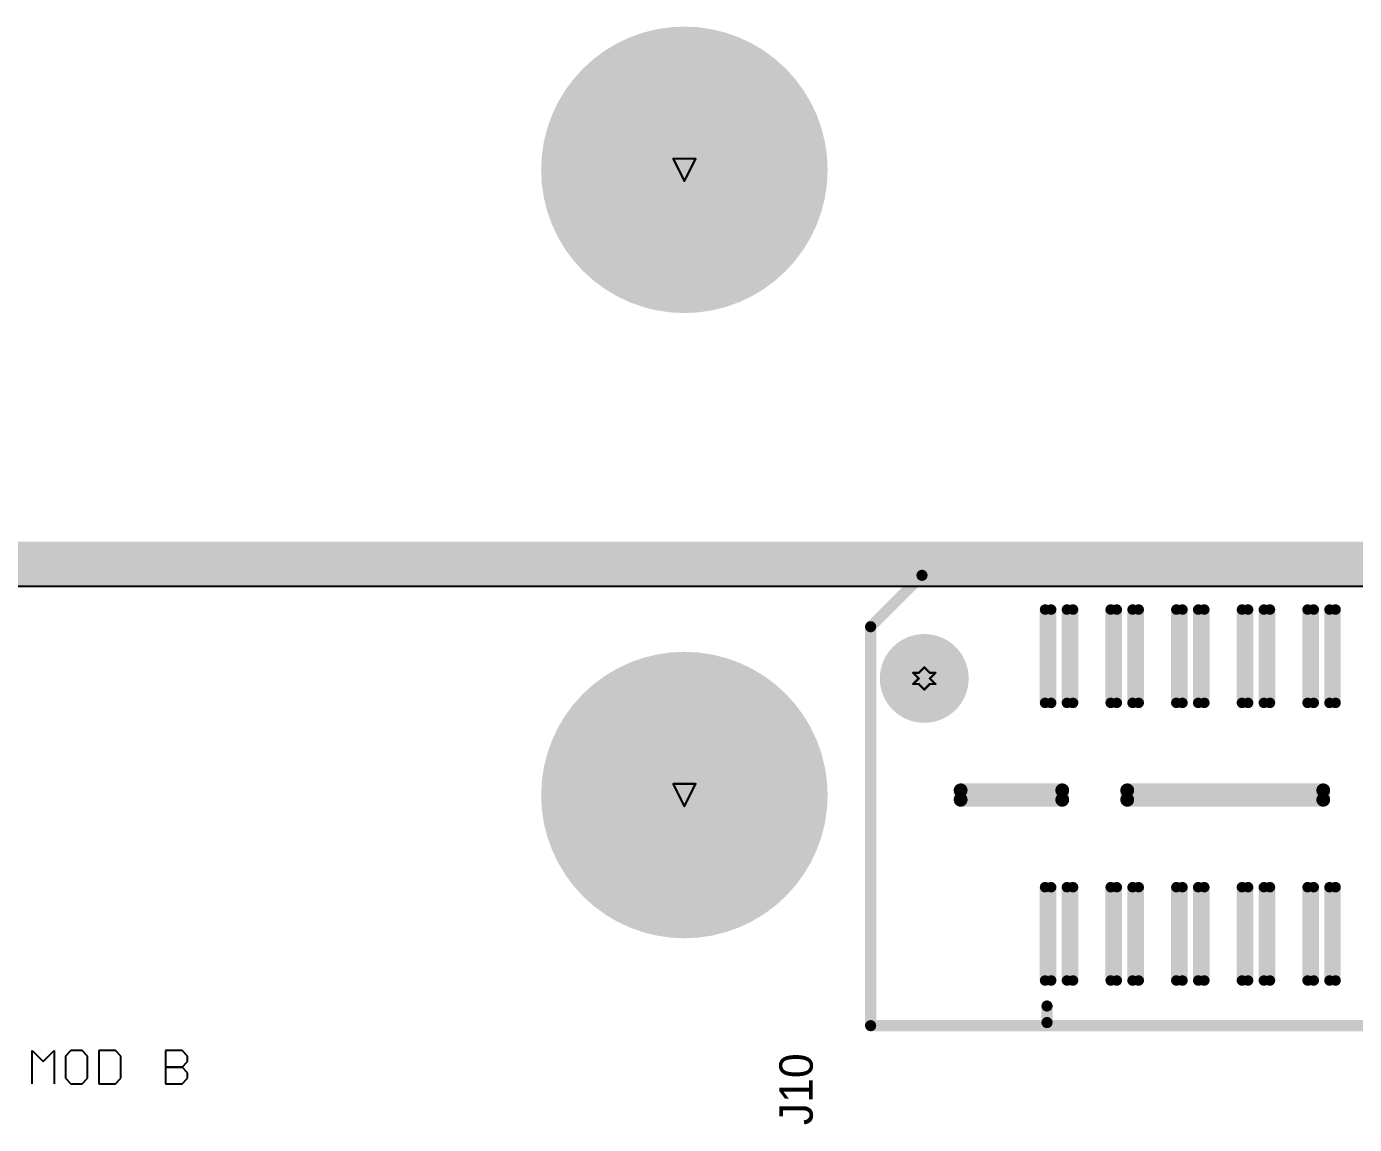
# Model space of a CAD drawing. Header units: millimetres. Extents: x 38 to 445, y 25 to 285.
# Drawn here: x 223.52 to 253.89, y 193.38 to 218.49 of the extents above; entities that cross this region are included whole.
import ezdxf

# ---------------------------------------------------------------- set-up
doc = ezdxf.new("R2010")
doc.units = ezdxf.units.MM
for name, color, linetype in [('BottomLayer', 5, 'Continuous'), ('BottomSolder', 6, 'Continuous'), ('DrillDrawing', 1, 'Continuous'), ('InternalPlane1', 76, 'Continuous'), ('InternalPlane2', 16, 'Continuous'), ('Mechanical2', 216, 'Continuous'), ('Mechanical8', 56, 'Continuous'), ('MultiLayer', 9, 'Continuous'), ('PadHoleLayer', 156, 'Continuous'), ('TopLayer', 1, 'Continuous'), ('TopOverlay', 2, 'Continuous'), ('TopPaste', 8, 'Continuous'), ('TopSolder', 216, 'Continuous')]:
    doc.layers.add(name, color=color, linetype=linetype)

# ---------------------------------------------------------------- blocks, each defined once
blk = doc.blocks.new('ASP_122953_01_ND_1')
at = {"layer": 'BottomLayer', "const_width": 3.175}
for points in [[(-37.148, 14.3, 1), (-33.972, 14.3, 1)], [(-37.148, 0, 1), (-33.972, 0, 1)]]:
    blk.add_lwpolyline(points, format="xyb", close=True, dxfattribs=at)
at = {"layer": 'BottomSolder', "const_width": 3.277}
for points in [[(-37.198, 14.3, 1), (-33.922, 14.3, 1)], [(-37.198, 0, 1), (-33.922, 0, 1)]]:
    blk.add_lwpolyline(points, format="xyb", close=True, dxfattribs=at)
at = {"layer": 'InternalPlane1'}
for points, const_width in [([(-36.608, 14.3, 1), (-34.512, 14.3, 1)], 2.095), ([(-30.582, 2.667, 1), (-29.566, 2.667, 1)], 1.016), ([(-36.608, 0, 1), (-34.512, 0, 1)], 2.095)]:
    blk.add_lwpolyline(points, format="xyb", close=True, dxfattribs=dict(at, const_width=const_width))
at = {"layer": 'InternalPlane2'}
for points, const_width in [([(-36.608, 14.3, 1), (-34.512, 14.3, 1)], 2.095), ([(-30.582, 2.667, 1), (-29.566, 2.667, 1)], 1.016), ([(-36.608, 0, 1), (-34.512, 0, 1)], 2.095)]:
    blk.add_lwpolyline(points, format="xyb", close=True, dxfattribs=dict(at, const_width=const_width))
at = {"layer": 'MultiLayer', "const_width": 3.175}
for points in [[(-37.148, 14.3, 1), (-33.972, 14.3, 1)], [(-37.148, 0, 1), (-33.972, 0, 1)]]:
    blk.add_lwpolyline(points, format="xyb", close=True, dxfattribs=at)
at = {"layer": 'PadHoleLayer'}
for points, const_width in [([(-36.354, 14.3, 1), (-34.766, 14.3, 1)], 1.587), ([(-30.328, 2.667, 1), (-29.82, 2.667, 1)], 0.508), ([(-36.354, 0, 1), (-34.766, 0, 1)], 1.587)]:
    blk.add_lwpolyline(points, format="xyb", close=True, dxfattribs=dict(at, const_width=const_width))
at = {"layer": 'TopLayer'}
for points, const_width in [([(-37.148, 14.3, 1), (-33.972, 14.3, 1)], 3.175), ([(-27.346, 4.242, 1), (-27.276, 4.242, 1)], 0.0698), ([(-27.207, 4.242, 1), (-27.137, 4.242, 1)], 0.0698), ([(-26.846, 4.242, 1), (-26.776, 4.242, 1)], 0.0698), ([(-26.706, 4.242, 1), (-26.636, 4.242, 1)], 0.0698), ([(-25.845, 4.242, 1), (-25.775, 4.242, 1)], 0.0698), ([(-25.705, 4.242, 1), (-25.636, 4.242, 1)], 0.0698), ([(-25.345, 4.242, 1), (-25.275, 4.242, 1)], 0.0698), ([(-25.205, 4.242, 1), (-25.135, 4.242, 1)], 0.0698), ([(-24.344, 4.242, 1), (-24.274, 4.242, 1)], 0.0698), ([(-24.204, 4.242, 1), (-24.134, 4.242, 1)], 0.0698), ([(-23.844, 4.242, 1), (-23.774, 4.242, 1)], 0.0698), ([(-23.704, 4.242, 1), (-23.634, 4.242, 1)], 0.0698), ([(-22.843, 4.242, 1), (-22.773, 4.242, 1)], 0.0698), ([(-22.703, 4.242, 1), (-22.633, 4.242, 1)], 0.0698), ([(-22.342, 4.242, 1), (-22.273, 4.242, 1)], 0.0698), ([(-22.203, 4.242, 1), (-22.133, 4.242, 1)], 0.0698), ([(-21.342, 4.242, 1), (-21.272, 4.242, 1)], 0.0698), ([(-21.202, 4.242, 1), (-21.132, 4.242, 1)], 0.0698), ([(-20.841, 4.242, 1), (-20.771, 4.242, 1)], 0.0698), ([(-20.702, 4.242, 1), (-20.632, 4.242, 1)], 0.0698), ([(-37.148, 0, 1), (-33.972, 0, 1)], 3.175), ([(-27.346, 2.108, 1), (-27.276, 2.108, 1)], 0.0698), ([(-27.207, 2.108, 1), (-27.137, 2.108, 1)], 0.0698), ([(-26.846, 2.108, 1), (-26.776, 2.108, 1)], 0.0698), ([(-26.706, 2.108, 1), (-26.636, 2.108, 1)], 0.0698), ([(-25.845, 2.108, 1), (-25.775, 2.108, 1)], 0.0698), ([(-25.705, 2.108, 1), (-25.636, 2.108, 1)], 0.0698), ([(-25.345, 2.108, 1), (-25.275, 2.108, 1)], 0.0698), ([(-25.205, 2.108, 1), (-25.135, 2.108, 1)], 0.0698), ([(-24.344, 2.108, 1), (-24.274, 2.108, 1)], 0.0698), ([(-24.204, 2.108, 1), (-24.134, 2.108, 1)], 0.0698), ([(-23.844, 2.108, 1), (-23.774, 2.108, 1)], 0.0698), ([(-23.704, 2.108, 1), (-23.634, 2.108, 1)], 0.0698), ([(-22.843, 2.108, 1), (-22.773, 2.108, 1)], 0.0698), ([(-22.703, 2.108, 1), (-22.633, 2.108, 1)], 0.0698), ([(-22.342, 2.108, 1), (-22.273, 2.108, 1)], 0.0698), ([(-22.203, 2.108, 1), (-22.133, 2.108, 1)], 0.0698), ([(-21.342, 2.108, 1), (-21.272, 2.108, 1)], 0.0698), ([(-21.202, 2.108, 1), (-21.132, 2.108, 1)], 0.0698), ([(-20.841, 2.108, 1), (-20.771, 2.108, 1)], 0.0698), ([(-20.702, 2.108, 1), (-20.632, 2.108, 1)], 0.0698), ([(-29.296, 0.108, 1), (-29.188, 0.108, 1)], 0.108), ([(-29.296, -0.108, 1), (-29.188, -0.108, 1)], 0.108), ([(-26.972, 0.108, 1), (-26.864, 0.108, 1)], 0.108), ([(-25.486, 0.108, 1), (-25.378, 0.108, 1)], 0.108), ([(-21.003, 0.108, 1), (-20.895, 0.108, 1)], 0.108), ([(-26.972, -0.108, 1), (-26.864, -0.108, 1)], 0.108), ([(-25.486, -0.108, 1), (-25.378, -0.108, 1)], 0.108), ([(-21.003, -0.108, 1), (-20.895, -0.108, 1)], 0.108), ([(-27.346, -2.108, 1), (-27.276, -2.108, 1)], 0.0698), ([(-27.207, -2.108, 1), (-27.137, -2.108, 1)], 0.0698), ([(-26.846, -2.108, 1), (-26.776, -2.108, 1)], 0.0698), ([(-26.706, -2.108, 1), (-26.636, -2.108, 1)], 0.0698), ([(-25.845, -2.108, 1), (-25.775, -2.108, 1)], 0.0698), ([(-25.705, -2.108, 1), (-25.636, -2.108, 1)], 0.0698), ([(-25.345, -2.108, 1), (-25.275, -2.108, 1)], 0.0698), ([(-25.205, -2.108, 1), (-25.135, -2.108, 1)], 0.0698), ([(-24.344, -2.108, 1), (-24.274, -2.108, 1)], 0.0698), ([(-24.204, -2.108, 1), (-24.134, -2.108, 1)], 0.0698), ([(-23.844, -2.108, 1), (-23.774, -2.108, 1)], 0.0698), ([(-23.704, -2.108, 1), (-23.634, -2.108, 1)], 0.0698), ([(-22.843, -2.108, 1), (-22.773, -2.108, 1)], 0.0698), ([(-22.703, -2.108, 1), (-22.633, -2.108, 1)], 0.0698), ([(-22.342, -2.108, 1), (-22.273, -2.108, 1)], 0.0698), ([(-22.203, -2.108, 1), (-22.133, -2.108, 1)], 0.0698), ([(-21.342, -2.108, 1), (-21.272, -2.108, 1)], 0.0698), ([(-21.202, -2.108, 1), (-21.132, -2.108, 1)], 0.0698), ([(-20.841, -2.108, 1), (-20.771, -2.108, 1)], 0.0698), ([(-20.702, -2.108, 1), (-20.632, -2.108, 1)], 0.0698), ([(-27.346, -4.242, 1), (-27.276, -4.242, 1)], 0.0698), ([(-27.207, -4.242, 1), (-27.137, -4.242, 1)], 0.0698), ([(-26.846, -4.242, 1), (-26.776, -4.242, 1)], 0.0698), ([(-26.706, -4.242, 1), (-26.636, -4.242, 1)], 0.0698), ([(-25.845, -4.242, 1), (-25.775, -4.242, 1)], 0.0698), ([(-25.705, -4.242, 1), (-25.636, -4.242, 1)], 0.0698), ([(-25.345, -4.242, 1), (-25.275, -4.242, 1)], 0.0698), ([(-25.205, -4.242, 1), (-25.135, -4.242, 1)], 0.0698), ([(-24.344, -4.242, 1), (-24.274, -4.242, 1)], 0.0698), ([(-24.204, -4.242, 1), (-24.134, -4.242, 1)], 0.0698), ([(-23.844, -4.242, 1), (-23.774, -4.242, 1)], 0.0698), ([(-23.704, -4.242, 1), (-23.634, -4.242, 1)], 0.0698), ([(-22.843, -4.242, 1), (-22.773, -4.242, 1)], 0.0698), ([(-22.703, -4.242, 1), (-22.633, -4.242, 1)], 0.0698), ([(-22.342, -4.242, 1), (-22.273, -4.242, 1)], 0.0698), ([(-22.203, -4.242, 1), (-22.133, -4.242, 1)], 0.0698), ([(-21.342, -4.242, 1), (-21.272, -4.242, 1)], 0.0698), ([(-21.202, -4.242, 1), (-21.132, -4.242, 1)], 0.0698), ([(-20.841, -4.242, 1), (-20.771, -4.242, 1)], 0.0698), ([(-20.702, -4.242, 1), (-20.632, -4.242, 1)], 0.0698)]:
    blk.add_lwpolyline(points, format="xyb", close=True, dxfattribs=dict(at, const_width=const_width))
for points in [[(-27.311, 2.038), (-27.172, 2.038), (-27.311, 4.312), (-27.172, 4.312)], [(-26.811, 2.038), (-26.671, 2.038), (-26.811, 4.312), (-26.671, 4.312)], [(-25.81, 2.038), (-25.671, 2.038), (-25.81, 4.312), (-25.671, 4.312)], [(-25.31, 2.038), (-25.17, 2.038), (-25.31, 4.312), (-25.17, 4.312)], [(-24.309, 2.038), (-24.169, 2.038), (-24.309, 4.312), (-24.169, 4.312)], [(-23.809, 2.038), (-23.669, 2.038), (-23.809, 4.312), (-23.669, 4.312)], [(-22.808, 2.038), (-22.668, 2.038), (-22.808, 4.312), (-22.668, 4.312)], [(-22.308, 2.038), (-22.168, 2.038), (-22.308, 4.312), (-22.168, 4.312)], [(-21.307, 2.038), (-21.167, 2.038), (-21.307, 4.312), (-21.167, 4.312)], [(-20.806, 2.038), (-20.667, 2.038), (-20.806, 4.312), (-20.667, 4.312)], [(-27.381, 2.108), (-27.102, 2.108), (-27.381, 4.242), (-27.102, 4.242)], [(-26.881, 2.108), (-26.601, 2.108), (-26.881, 4.242), (-26.601, 4.242)], [(-25.88, 2.108), (-25.601, 2.108), (-25.88, 4.242), (-25.601, 4.242)], [(-25.38, 2.108), (-25.1, 2.108), (-25.38, 4.242), (-25.1, 4.242)], [(-24.379, 2.108), (-24.1, 2.108), (-24.379, 4.242), (-24.1, 4.242)], [(-23.879, 2.108), (-23.599, 2.108), (-23.879, 4.242), (-23.599, 4.242)], [(-22.878, 2.108), (-22.598, 2.108), (-22.878, 4.242), (-22.598, 4.242)], [(-22.377, 2.108), (-22.098, 2.108), (-22.377, 4.242), (-22.098, 4.242)], [(-21.377, 2.108), (-21.097, 2.108), (-21.377, 4.242), (-21.097, 4.242)], [(-20.876, 2.108), (-20.597, 2.108), (-20.876, 4.242), (-20.597, 4.242)], [(-26.81, -0.108), (-26.81, 0.108), (-29.35, -0.108), (-29.35, 0.108)], [(-26.918, -0.216), (-26.918, 0.216), (-29.242, -0.216), (-29.242, 0.216)], [(-20.841, -0.108), (-20.841, 0.108), (-25.54, -0.108), (-25.54, 0.108)], [(-20.949, -0.216), (-20.949, 0.216), (-25.432, -0.216), (-25.432, 0.216)], [(-27.381, -4.242), (-27.102, -4.242), (-27.381, -2.108), (-27.102, -2.108)], [(-27.311, -4.312), (-27.172, -4.312), (-27.311, -2.038), (-27.172, -2.038)], [(-26.881, -4.242), (-26.601, -4.242), (-26.881, -2.108), (-26.601, -2.108)], [(-26.811, -4.312), (-26.671, -4.312), (-26.811, -2.038), (-26.671, -2.038)], [(-25.88, -4.242), (-25.601, -4.242), (-25.88, -2.108), (-25.601, -2.108)], [(-25.81, -4.312), (-25.671, -4.312), (-25.81, -2.038), (-25.671, -2.038)], [(-25.38, -4.242), (-25.1, -4.242), (-25.38, -2.108), (-25.1, -2.108)], [(-25.31, -4.312), (-25.17, -4.312), (-25.31, -2.038), (-25.17, -2.038)], [(-24.379, -4.242), (-24.1, -4.242), (-24.379, -2.108), (-24.1, -2.108)], [(-24.309, -4.312), (-24.169, -4.312), (-24.309, -2.038), (-24.169, -2.038)], [(-23.879, -4.242), (-23.599, -4.242), (-23.879, -2.108), (-23.599, -2.108)], [(-23.809, -4.312), (-23.669, -4.312), (-23.809, -2.038), (-23.669, -2.038)], [(-22.878, -4.242), (-22.598, -4.242), (-22.878, -2.108), (-22.598, -2.108)], [(-22.808, -4.312), (-22.668, -4.312), (-22.808, -2.038), (-22.668, -2.038)], [(-22.377, -4.242), (-22.098, -4.242), (-22.377, -2.108), (-22.098, -2.108)], [(-22.308, -4.312), (-22.168, -4.312), (-22.308, -2.038), (-22.168, -2.038)], [(-21.377, -4.242), (-21.097, -4.242), (-21.377, -2.108), (-21.097, -2.108)], [(-21.307, -4.312), (-21.167, -4.312), (-21.307, -2.038), (-21.167, -2.038)], [(-20.876, -4.242), (-20.597, -4.242), (-20.876, -2.108), (-20.597, -2.108)], [(-20.806, -4.312), (-20.667, -4.312), (-20.806, -2.038), (-20.667, -2.038)]]:
    blk.add_solid(points, dxfattribs=at)
at = {"layer": 'TopOverlay', "const_width": 0.254}
for points in [[(-31.3, 3.85), (-30.125, 5.025)], [(-30.125, 5.025), (30.075, 5.025)], [(-31.3, -5.275), (-31.3, 3.85)], [(-27.267, -5.204), (-27.267, -4.825)], [(-31.3, -5.275), (31.375, -5.275)]]:
    blk.add_lwpolyline(points, dxfattribs=at)
at = {"layer": 'TopOverlay', "const_width": 0.127}
for points in [[(-30.189, 5.025, 1), (-30.062, 5.025, 1)], [(-30.189, 5.025, 1), (-30.062, 5.025, 1)], [(-31.364, 3.85, 1), (-31.237, 3.85, 1)], [(-31.364, 3.85, 1), (-31.237, 3.85, 1)], [(-27.33, -4.825, 1), (-27.203, -4.825, 1)], [(-31.364, -5.275, 1), (-31.237, -5.275, 1)], [(-31.364, -5.275, 1), (-31.237, -5.275, 1)], [(-27.33, -5.204, 1), (-27.203, -5.204, 1)]]:
    blk.add_lwpolyline(points, format="xyb", close=True, dxfattribs=at)
at = {"layer": 'TopPaste'}
for points, const_width in [([(-27.346, 4.242, 1), (-27.276, 4.242, 1)], 0.0698), ([(-27.207, 4.242, 1), (-27.137, 4.242, 1)], 0.0698), ([(-26.846, 4.242, 1), (-26.776, 4.242, 1)], 0.0698), ([(-26.706, 4.242, 1), (-26.636, 4.242, 1)], 0.0698), ([(-25.845, 4.242, 1), (-25.775, 4.242, 1)], 0.0698), ([(-25.705, 4.242, 1), (-25.636, 4.242, 1)], 0.0698), ([(-25.345, 4.242, 1), (-25.275, 4.242, 1)], 0.0698), ([(-25.205, 4.242, 1), (-25.135, 4.242, 1)], 0.0698), ([(-24.344, 4.242, 1), (-24.274, 4.242, 1)], 0.0698), ([(-24.204, 4.242, 1), (-24.134, 4.242, 1)], 0.0698), ([(-23.844, 4.242, 1), (-23.774, 4.242, 1)], 0.0698), ([(-23.704, 4.242, 1), (-23.634, 4.242, 1)], 0.0698), ([(-22.843, 4.242, 1), (-22.773, 4.242, 1)], 0.0698), ([(-22.703, 4.242, 1), (-22.633, 4.242, 1)], 0.0698), ([(-22.342, 4.242, 1), (-22.273, 4.242, 1)], 0.0698), ([(-22.203, 4.242, 1), (-22.133, 4.242, 1)], 0.0698), ([(-21.342, 4.242, 1), (-21.272, 4.242, 1)], 0.0698), ([(-21.202, 4.242, 1), (-21.132, 4.242, 1)], 0.0698), ([(-20.841, 4.242, 1), (-20.771, 4.242, 1)], 0.0698), ([(-20.702, 4.242, 1), (-20.632, 4.242, 1)], 0.0698), ([(-27.346, 2.108, 1), (-27.276, 2.108, 1)], 0.0698), ([(-27.207, 2.108, 1), (-27.137, 2.108, 1)], 0.0698), ([(-26.846, 2.108, 1), (-26.776, 2.108, 1)], 0.0698), ([(-26.706, 2.108, 1), (-26.636, 2.108, 1)], 0.0698), ([(-25.845, 2.108, 1), (-25.775, 2.108, 1)], 0.0698), ([(-25.705, 2.108, 1), (-25.636, 2.108, 1)], 0.0698), ([(-25.345, 2.108, 1), (-25.275, 2.108, 1)], 0.0698), ([(-25.205, 2.108, 1), (-25.135, 2.108, 1)], 0.0698), ([(-24.344, 2.108, 1), (-24.274, 2.108, 1)], 0.0698), ([(-24.204, 2.108, 1), (-24.134, 2.108, 1)], 0.0698), ([(-23.844, 2.108, 1), (-23.774, 2.108, 1)], 0.0698), ([(-23.704, 2.108, 1), (-23.634, 2.108, 1)], 0.0698), ([(-22.843, 2.108, 1), (-22.773, 2.108, 1)], 0.0698), ([(-22.703, 2.108, 1), (-22.633, 2.108, 1)], 0.0698), ([(-22.342, 2.108, 1), (-22.273, 2.108, 1)], 0.0698), ([(-22.203, 2.108, 1), (-22.133, 2.108, 1)], 0.0698), ([(-21.342, 2.108, 1), (-21.272, 2.108, 1)], 0.0698), ([(-21.202, 2.108, 1), (-21.132, 2.108, 1)], 0.0698), ([(-20.841, 2.108, 1), (-20.771, 2.108, 1)], 0.0698), ([(-20.702, 2.108, 1), (-20.632, 2.108, 1)], 0.0698), ([(-29.296, 0.108, 1), (-29.188, 0.108, 1)], 0.108), ([(-29.296, -0.108, 1), (-29.188, -0.108, 1)], 0.108), ([(-26.972, 0.108, 1), (-26.864, 0.108, 1)], 0.108), ([(-25.486, 0.108, 1), (-25.378, 0.108, 1)], 0.108), ([(-21.003, 0.108, 1), (-20.895, 0.108, 1)], 0.108), ([(-26.972, -0.108, 1), (-26.864, -0.108, 1)], 0.108), ([(-25.486, -0.108, 1), (-25.378, -0.108, 1)], 0.108), ([(-21.003, -0.108, 1), (-20.895, -0.108, 1)], 0.108), ([(-27.346, -2.108, 1), (-27.276, -2.108, 1)], 0.0698), ([(-27.207, -2.108, 1), (-27.137, -2.108, 1)], 0.0698), ([(-26.846, -2.108, 1), (-26.776, -2.108, 1)], 0.0698), ([(-26.706, -2.108, 1), (-26.636, -2.108, 1)], 0.0698), ([(-25.845, -2.108, 1), (-25.775, -2.108, 1)], 0.0698), ([(-25.705, -2.108, 1), (-25.636, -2.108, 1)], 0.0698), ([(-25.345, -2.108, 1), (-25.275, -2.108, 1)], 0.0698), ([(-25.205, -2.108, 1), (-25.135, -2.108, 1)], 0.0698), ([(-24.344, -2.108, 1), (-24.274, -2.108, 1)], 0.0698), ([(-24.204, -2.108, 1), (-24.134, -2.108, 1)], 0.0698), ([(-23.844, -2.108, 1), (-23.774, -2.108, 1)], 0.0698), ([(-23.704, -2.108, 1), (-23.634, -2.108, 1)], 0.0698), ([(-22.843, -2.108, 1), (-22.773, -2.108, 1)], 0.0698), ([(-22.703, -2.108, 1), (-22.633, -2.108, 1)], 0.0698), ([(-22.342, -2.108, 1), (-22.273, -2.108, 1)], 0.0698), ([(-22.203, -2.108, 1), (-22.133, -2.108, 1)], 0.0698), ([(-21.342, -2.108, 1), (-21.272, -2.108, 1)], 0.0698), ([(-21.202, -2.108, 1), (-21.132, -2.108, 1)], 0.0698), ([(-20.841, -2.108, 1), (-20.771, -2.108, 1)], 0.0698), ([(-20.702, -2.108, 1), (-20.632, -2.108, 1)], 0.0698), ([(-27.346, -4.242, 1), (-27.276, -4.242, 1)], 0.0698), ([(-27.207, -4.242, 1), (-27.137, -4.242, 1)], 0.0698), ([(-26.846, -4.242, 1), (-26.776, -4.242, 1)], 0.0698), ([(-26.706, -4.242, 1), (-26.636, -4.242, 1)], 0.0698), ([(-25.845, -4.242, 1), (-25.775, -4.242, 1)], 0.0698), ([(-25.705, -4.242, 1), (-25.636, -4.242, 1)], 0.0698), ([(-25.345, -4.242, 1), (-25.275, -4.242, 1)], 0.0698), ([(-25.205, -4.242, 1), (-25.135, -4.242, 1)], 0.0698), ([(-24.344, -4.242, 1), (-24.274, -4.242, 1)], 0.0698), ([(-24.204, -4.242, 1), (-24.134, -4.242, 1)], 0.0698), ([(-23.844, -4.242, 1), (-23.774, -4.242, 1)], 0.0698), ([(-23.704, -4.242, 1), (-23.634, -4.242, 1)], 0.0698), ([(-22.843, -4.242, 1), (-22.773, -4.242, 1)], 0.0698), ([(-22.703, -4.242, 1), (-22.633, -4.242, 1)], 0.0698), ([(-22.342, -4.242, 1), (-22.273, -4.242, 1)], 0.0698), ([(-22.203, -4.242, 1), (-22.133, -4.242, 1)], 0.0698), ([(-21.342, -4.242, 1), (-21.272, -4.242, 1)], 0.0698), ([(-21.202, -4.242, 1), (-21.132, -4.242, 1)], 0.0698), ([(-20.841, -4.242, 1), (-20.771, -4.242, 1)], 0.0698), ([(-20.702, -4.242, 1), (-20.632, -4.242, 1)], 0.0698)]:
    blk.add_lwpolyline(points, format="xyb", close=True, dxfattribs=dict(at, const_width=const_width))
for points in [[(-27.311, 2.038), (-27.172, 2.038), (-27.311, 4.312), (-27.172, 4.312)], [(-26.811, 2.038), (-26.671, 2.038), (-26.811, 4.312), (-26.671, 4.312)], [(-25.81, 2.038), (-25.671, 2.038), (-25.81, 4.312), (-25.671, 4.312)], [(-25.31, 2.038), (-25.17, 2.038), (-25.31, 4.312), (-25.17, 4.312)], [(-24.309, 2.038), (-24.169, 2.038), (-24.309, 4.312), (-24.169, 4.312)], [(-23.809, 2.038), (-23.669, 2.038), (-23.809, 4.312), (-23.669, 4.312)], [(-22.808, 2.038), (-22.668, 2.038), (-22.808, 4.312), (-22.668, 4.312)], [(-22.308, 2.038), (-22.168, 2.038), (-22.308, 4.312), (-22.168, 4.312)], [(-21.307, 2.038), (-21.167, 2.038), (-21.307, 4.312), (-21.167, 4.312)], [(-20.806, 2.038), (-20.667, 2.038), (-20.806, 4.312), (-20.667, 4.312)], [(-27.381, 2.108), (-27.102, 2.108), (-27.381, 4.242), (-27.102, 4.242)], [(-26.881, 2.108), (-26.601, 2.108), (-26.881, 4.242), (-26.601, 4.242)], [(-25.88, 2.108), (-25.601, 2.108), (-25.88, 4.242), (-25.601, 4.242)], [(-25.38, 2.108), (-25.1, 2.108), (-25.38, 4.242), (-25.1, 4.242)], [(-24.379, 2.108), (-24.1, 2.108), (-24.379, 4.242), (-24.1, 4.242)], [(-23.879, 2.108), (-23.599, 2.108), (-23.879, 4.242), (-23.599, 4.242)], [(-22.878, 2.108), (-22.598, 2.108), (-22.878, 4.242), (-22.598, 4.242)], [(-22.377, 2.108), (-22.098, 2.108), (-22.377, 4.242), (-22.098, 4.242)], [(-21.377, 2.108), (-21.097, 2.108), (-21.377, 4.242), (-21.097, 4.242)], [(-20.876, 2.108), (-20.597, 2.108), (-20.876, 4.242), (-20.597, 4.242)], [(-26.81, -0.108), (-26.81, 0.108), (-29.35, -0.108), (-29.35, 0.108)], [(-26.918, -0.216), (-26.918, 0.216), (-29.242, -0.216), (-29.242, 0.216)], [(-20.841, -0.108), (-20.841, 0.108), (-25.54, -0.108), (-25.54, 0.108)], [(-20.949, -0.216), (-20.949, 0.216), (-25.432, -0.216), (-25.432, 0.216)], [(-27.381, -4.242), (-27.102, -4.242), (-27.381, -2.108), (-27.102, -2.108)], [(-27.311, -4.312), (-27.172, -4.312), (-27.311, -2.038), (-27.172, -2.038)], [(-26.881, -4.242), (-26.601, -4.242), (-26.881, -2.108), (-26.601, -2.108)], [(-26.811, -4.312), (-26.671, -4.312), (-26.811, -2.038), (-26.671, -2.038)], [(-25.88, -4.242), (-25.601, -4.242), (-25.88, -2.108), (-25.601, -2.108)], [(-25.81, -4.312), (-25.671, -4.312), (-25.81, -2.038), (-25.671, -2.038)], [(-25.38, -4.242), (-25.1, -4.242), (-25.38, -2.108), (-25.1, -2.108)], [(-25.31, -4.312), (-25.17, -4.312), (-25.31, -2.038), (-25.17, -2.038)], [(-24.379, -4.242), (-24.1, -4.242), (-24.379, -2.108), (-24.1, -2.108)], [(-24.309, -4.312), (-24.169, -4.312), (-24.309, -2.038), (-24.169, -2.038)], [(-23.879, -4.242), (-23.599, -4.242), (-23.879, -2.108), (-23.599, -2.108)], [(-23.809, -4.312), (-23.669, -4.312), (-23.809, -2.038), (-23.669, -2.038)], [(-22.878, -4.242), (-22.598, -4.242), (-22.878, -2.108), (-22.598, -2.108)], [(-22.808, -4.312), (-22.668, -4.312), (-22.808, -2.038), (-22.668, -2.038)], [(-22.377, -4.242), (-22.098, -4.242), (-22.377, -2.108), (-22.098, -2.108)], [(-22.308, -4.312), (-22.168, -4.312), (-22.308, -2.038), (-22.168, -2.038)], [(-21.377, -4.242), (-21.097, -4.242), (-21.377, -2.108), (-21.097, -2.108)], [(-21.307, -4.312), (-21.167, -4.312), (-21.307, -2.038), (-21.167, -2.038)], [(-20.876, -4.242), (-20.597, -4.242), (-20.876, -2.108), (-20.597, -2.108)], [(-20.806, -4.312), (-20.667, -4.312), (-20.806, -2.038), (-20.667, -2.038)]]:
    blk.add_solid(points, dxfattribs=at)
at = {"layer": 'TopSolder'}
for points, const_width in [([(-37.198, 14.3, 1), (-33.922, 14.3, 1)], 3.277), ([(-27.371, 4.242, 1), (-27.251, 4.242, 1)], 0.12), ([(-27.232, 4.242, 1), (-27.112, 4.242, 1)], 0.12), ([(-26.871, 4.242, 1), (-26.751, 4.242, 1)], 0.12), ([(-26.731, 4.242, 1), (-26.611, 4.242, 1)], 0.12), ([(-25.87, 4.242, 1), (-25.75, 4.242, 1)], 0.12), ([(-25.73, 4.242, 1), (-25.611, 4.242, 1)], 0.12), ([(-25.37, 4.242, 1), (-25.25, 4.242, 1)], 0.12), ([(-25.23, 4.242, 1), (-25.11, 4.242, 1)], 0.12), ([(-24.369, 4.242, 1), (-24.249, 4.242, 1)], 0.12), ([(-24.229, 4.242, 1), (-24.109, 4.242, 1)], 0.12), ([(-23.869, 4.242, 1), (-23.749, 4.242, 1)], 0.12), ([(-23.729, 4.242, 1), (-23.609, 4.242, 1)], 0.12), ([(-22.868, 4.242, 1), (-22.748, 4.242, 1)], 0.12), ([(-22.728, 4.242, 1), (-22.608, 4.242, 1)], 0.12), ([(-22.367, 4.242, 1), (-22.248, 4.242, 1)], 0.12), ([(-22.228, 4.242, 1), (-22.108, 4.242, 1)], 0.12), ([(-21.367, 4.242, 1), (-21.247, 4.242, 1)], 0.12), ([(-21.227, 4.242, 1), (-21.107, 4.242, 1)], 0.12), ([(-20.866, 4.242, 1), (-20.746, 4.242, 1)], 0.12), ([(-20.727, 4.242, 1), (-20.607, 4.242, 1)], 0.12), ([(-37.198, 0, 1), (-33.922, 0, 1)], 3.277), ([(-27.371, 2.108, 1), (-27.251, 2.108, 1)], 0.12), ([(-27.232, 2.108, 1), (-27.112, 2.108, 1)], 0.12), ([(-26.871, 2.108, 1), (-26.751, 2.108, 1)], 0.12), ([(-26.731, 2.108, 1), (-26.611, 2.108, 1)], 0.12), ([(-25.87, 2.108, 1), (-25.75, 2.108, 1)], 0.12), ([(-25.73, 2.108, 1), (-25.611, 2.108, 1)], 0.12), ([(-25.37, 2.108, 1), (-25.25, 2.108, 1)], 0.12), ([(-25.23, 2.108, 1), (-25.11, 2.108, 1)], 0.12), ([(-24.369, 2.108, 1), (-24.249, 2.108, 1)], 0.12), ([(-24.229, 2.108, 1), (-24.109, 2.108, 1)], 0.12), ([(-23.869, 2.108, 1), (-23.749, 2.108, 1)], 0.12), ([(-23.729, 2.108, 1), (-23.609, 2.108, 1)], 0.12), ([(-22.868, 2.108, 1), (-22.748, 2.108, 1)], 0.12), ([(-22.728, 2.108, 1), (-22.608, 2.108, 1)], 0.12), ([(-22.367, 2.108, 1), (-22.248, 2.108, 1)], 0.12), ([(-22.228, 2.108, 1), (-22.108, 2.108, 1)], 0.12), ([(-21.367, 2.108, 1), (-21.247, 2.108, 1)], 0.12), ([(-21.227, 2.108, 1), (-21.107, 2.108, 1)], 0.12), ([(-20.866, 2.108, 1), (-20.746, 2.108, 1)], 0.12), ([(-20.727, 2.108, 1), (-20.607, 2.108, 1)], 0.12), ([(-29.321, 0.108, 1), (-29.163, 0.108, 1)], 0.158), ([(-29.321, -0.108, 1), (-29.163, -0.108, 1)], 0.158), ([(-26.997, 0.108, 1), (-26.839, 0.108, 1)], 0.158), ([(-26.997, -0.108, 1), (-26.839, -0.108, 1)], 0.158), ([(-25.511, 0.108, 1), (-25.353, 0.108, 1)], 0.158), ([(-25.511, -0.108, 1), (-25.353, -0.108, 1)], 0.158), ([(-21.028, 0.108, 1), (-20.87, 0.108, 1)], 0.158), ([(-21.028, -0.108, 1), (-20.87, -0.108, 1)], 0.158), ([(-27.371, -2.108, 1), (-27.251, -2.108, 1)], 0.12), ([(-27.232, -2.108, 1), (-27.112, -2.108, 1)], 0.12), ([(-26.871, -2.108, 1), (-26.751, -2.108, 1)], 0.12), ([(-26.731, -2.108, 1), (-26.611, -2.108, 1)], 0.12), ([(-25.87, -2.108, 1), (-25.75, -2.108, 1)], 0.12), ([(-25.73, -2.108, 1), (-25.611, -2.108, 1)], 0.12), ([(-25.37, -2.108, 1), (-25.25, -2.108, 1)], 0.12), ([(-25.23, -2.108, 1), (-25.11, -2.108, 1)], 0.12), ([(-24.369, -2.108, 1), (-24.249, -2.108, 1)], 0.12), ([(-24.229, -2.108, 1), (-24.109, -2.108, 1)], 0.12), ([(-23.869, -2.108, 1), (-23.749, -2.108, 1)], 0.12), ([(-23.729, -2.108, 1), (-23.609, -2.108, 1)], 0.12), ([(-22.868, -2.108, 1), (-22.748, -2.108, 1)], 0.12), ([(-22.728, -2.108, 1), (-22.608, -2.108, 1)], 0.12), ([(-22.367, -2.108, 1), (-22.248, -2.108, 1)], 0.12), ([(-22.228, -2.108, 1), (-22.108, -2.108, 1)], 0.12), ([(-21.367, -2.108, 1), (-21.247, -2.108, 1)], 0.12), ([(-21.227, -2.108, 1), (-21.107, -2.108, 1)], 0.12), ([(-20.866, -2.108, 1), (-20.746, -2.108, 1)], 0.12), ([(-20.727, -2.108, 1), (-20.607, -2.108, 1)], 0.12), ([(-27.371, -4.242, 1), (-27.251, -4.242, 1)], 0.12), ([(-27.232, -4.242, 1), (-27.112, -4.242, 1)], 0.12), ([(-26.871, -4.242, 1), (-26.751, -4.242, 1)], 0.12), ([(-26.731, -4.242, 1), (-26.611, -4.242, 1)], 0.12), ([(-25.87, -4.242, 1), (-25.75, -4.242, 1)], 0.12), ([(-25.73, -4.242, 1), (-25.611, -4.242, 1)], 0.12), ([(-25.37, -4.242, 1), (-25.25, -4.242, 1)], 0.12), ([(-25.23, -4.242, 1), (-25.11, -4.242, 1)], 0.12), ([(-24.369, -4.242, 1), (-24.249, -4.242, 1)], 0.12), ([(-24.229, -4.242, 1), (-24.109, -4.242, 1)], 0.12), ([(-23.869, -4.242, 1), (-23.749, -4.242, 1)], 0.12), ([(-23.729, -4.242, 1), (-23.609, -4.242, 1)], 0.12), ([(-22.868, -4.242, 1), (-22.748, -4.242, 1)], 0.12), ([(-22.728, -4.242, 1), (-22.608, -4.242, 1)], 0.12), ([(-22.367, -4.242, 1), (-22.248, -4.242, 1)], 0.12), ([(-22.228, -4.242, 1), (-22.108, -4.242, 1)], 0.12), ([(-21.367, -4.242, 1), (-21.247, -4.242, 1)], 0.12), ([(-21.227, -4.242, 1), (-21.107, -4.242, 1)], 0.12), ([(-20.866, -4.242, 1), (-20.746, -4.242, 1)], 0.12), ([(-20.727, -4.242, 1), (-20.607, -4.242, 1)], 0.12)]:
    blk.add_lwpolyline(points, format="xyb", close=True, dxfattribs=dict(at, const_width=const_width))
for points in [[(-27.311, 1.988), (-27.172, 1.988), (-27.311, 4.362), (-27.172, 4.362)], [(-26.811, 1.988), (-26.671, 1.988), (-26.811, 4.362), (-26.671, 4.362)], [(-25.81, 1.988), (-25.671, 1.988), (-25.81, 4.362), (-25.671, 4.362)], [(-25.31, 1.988), (-25.17, 1.988), (-25.31, 4.362), (-25.17, 4.362)], [(-24.309, 1.988), (-24.169, 1.988), (-24.309, 4.362), (-24.169, 4.362)], [(-23.809, 1.988), (-23.669, 1.988), (-23.809, 4.362), (-23.669, 4.362)], [(-22.808, 1.988), (-22.668, 1.988), (-22.808, 4.362), (-22.668, 4.362)], [(-22.308, 1.988), (-22.168, 1.988), (-22.308, 4.362), (-22.168, 4.362)], [(-21.307, 1.988), (-21.167, 1.988), (-21.307, 4.362), (-21.167, 4.362)], [(-20.806, 1.988), (-20.667, 1.988), (-20.806, 4.362), (-20.667, 4.362)], [(-27.431, 2.108), (-27.052, 2.108), (-27.431, 4.242), (-27.052, 4.242)], [(-26.931, 2.108), (-26.551, 2.108), (-26.931, 4.242), (-26.551, 4.242)], [(-25.93, 2.108), (-25.551, 2.108), (-25.93, 4.242), (-25.551, 4.242)], [(-25.43, 2.108), (-25.05, 2.108), (-25.43, 4.242), (-25.05, 4.242)], [(-24.429, 2.108), (-24.05, 2.108), (-24.429, 4.242), (-24.05, 4.242)], [(-23.929, 2.108), (-23.549, 2.108), (-23.929, 4.242), (-23.549, 4.242)], [(-22.928, 2.108), (-22.548, 2.108), (-22.928, 4.242), (-22.548, 4.242)], [(-22.427, 2.108), (-22.048, 2.108), (-22.427, 4.242), (-22.048, 4.242)], [(-21.427, 2.108), (-21.047, 2.108), (-21.427, 4.242), (-21.047, 4.242)], [(-20.926, 2.108), (-20.547, 2.108), (-20.926, 4.242), (-20.547, 4.242)], [(-26.76, -0.108), (-26.76, 0.108), (-29.4, -0.108), (-29.4, 0.108)], [(-26.918, -0.266), (-26.918, 0.266), (-29.242, -0.266), (-29.242, 0.266)], [(-20.791, -0.108), (-20.791, 0.108), (-25.59, -0.108), (-25.59, 0.108)], [(-20.949, -0.266), (-20.949, 0.266), (-25.432, -0.266), (-25.432, 0.266)], [(-27.431, -4.242), (-27.052, -4.242), (-27.431, -2.108), (-27.052, -2.108)], [(-27.311, -4.362), (-27.172, -4.362), (-27.311, -1.988), (-27.172, -1.988)], [(-26.931, -4.242), (-26.551, -4.242), (-26.931, -2.108), (-26.551, -2.108)], [(-26.811, -4.362), (-26.671, -4.362), (-26.811, -1.988), (-26.671, -1.988)], [(-25.93, -4.242), (-25.551, -4.242), (-25.93, -2.108), (-25.551, -2.108)], [(-25.81, -4.362), (-25.671, -4.362), (-25.81, -1.988), (-25.671, -1.988)], [(-25.43, -4.242), (-25.05, -4.242), (-25.43, -2.108), (-25.05, -2.108)], [(-25.31, -4.362), (-25.17, -4.362), (-25.31, -1.988), (-25.17, -1.988)], [(-24.429, -4.242), (-24.05, -4.242), (-24.429, -2.108), (-24.05, -2.108)], [(-24.309, -4.362), (-24.169, -4.362), (-24.309, -1.988), (-24.169, -1.988)], [(-23.929, -4.242), (-23.549, -4.242), (-23.929, -2.108), (-23.549, -2.108)], [(-23.809, -4.362), (-23.669, -4.362), (-23.809, -1.988), (-23.669, -1.988)], [(-22.928, -4.242), (-22.548, -4.242), (-22.928, -2.108), (-22.548, -2.108)], [(-22.808, -4.362), (-22.668, -4.362), (-22.808, -1.988), (-22.668, -1.988)], [(-22.427, -4.242), (-22.048, -4.242), (-22.427, -2.108), (-22.048, -2.108)], [(-22.308, -4.362), (-22.168, -4.362), (-22.308, -1.988), (-22.168, -1.988)], [(-21.427, -4.242), (-21.047, -4.242), (-21.427, -2.108), (-21.047, -2.108)], [(-21.307, -4.362), (-21.167, -4.362), (-21.307, -1.988), (-21.167, -1.988)], [(-20.926, -4.242), (-20.547, -4.242), (-20.926, -2.108), (-20.547, -2.108)], [(-20.806, -4.362), (-20.667, -4.362), (-20.806, -1.988), (-20.667, -1.988)]]:
    blk.add_solid(points, dxfattribs=at)

msp = doc.modelspace()

# ---------------------------------------------------------------- linework, layer by layer
at = {"layer": 'DrillDrawing', "const_width": 0.0508}
for points in [[(238.31, 215.468), (238.818, 215.468)], [(238.31, 215.468), (238.564, 214.96)], [(238.564, 214.96), (238.818, 215.468)], [(243.924, 203.708), (244.051, 203.835)], [(244.051, 203.835), (244.178, 203.708)], [(243.797, 203.708), (243.924, 203.581)], [(243.797, 203.708), (243.924, 203.708)], [(243.797, 203.454), (243.924, 203.581)], [(243.797, 203.454), (243.924, 203.454)], [(243.924, 203.454), (244.051, 203.327)], [(244.051, 203.327), (244.178, 203.454)], [(244.178, 203.708), (244.305, 203.708)], [(244.178, 203.581), (244.305, 203.708)], [(244.178, 203.581), (244.305, 203.454)], [(244.178, 203.454), (244.305, 203.454)], [(238.31, 201.168), (238.818, 201.168)], [(238.31, 201.168), (238.564, 200.66)], [(238.564, 200.66), (238.818, 201.168)]]:
    msp.add_lwpolyline(points, dxfattribs=at)
at = {"layer": 'DrillDrawing', "const_width": 0.0254}
for points in [[(238.298, 215.468, 1), (238.323, 215.468, 1)], [(238.298, 215.468, 1), (238.323, 215.468, 1)], [(238.806, 215.468, 1), (238.831, 215.468, 1)], [(238.806, 215.468, 1), (238.831, 215.468, 1)], [(238.552, 214.96, 1), (238.577, 214.96, 1)], [(238.552, 214.96, 1), (238.577, 214.96, 1)], [(244.038, 203.835, 1), (244.064, 203.835, 1)], [(244.038, 203.835, 1), (244.064, 203.835, 1)], [(243.784, 203.708, 1), (243.81, 203.708, 1)], [(243.784, 203.708, 1), (243.81, 203.708, 1)], [(243.784, 203.454, 1), (243.81, 203.454, 1)], [(243.784, 203.454, 1), (243.81, 203.454, 1)], [(243.911, 203.708, 1), (243.937, 203.708, 1)], [(243.911, 203.708, 1), (243.937, 203.708, 1)], [(243.911, 203.581, 1), (243.937, 203.581, 1)], [(243.911, 203.581, 1), (243.937, 203.581, 1)], [(243.911, 203.454, 1), (243.937, 203.454, 1)], [(243.911, 203.454, 1), (243.937, 203.454, 1)], [(244.165, 203.708, 1), (244.191, 203.708, 1)], [(244.165, 203.708, 1), (244.191, 203.708, 1)], [(244.165, 203.581, 1), (244.191, 203.581, 1)], [(244.165, 203.581, 1), (244.191, 203.581, 1)], [(244.165, 203.454, 1), (244.191, 203.454, 1)], [(244.165, 203.454, 1), (244.191, 203.454, 1)], [(244.292, 203.708, 1), (244.318, 203.708, 1)], [(244.292, 203.708, 1), (244.318, 203.708, 1)], [(244.292, 203.454, 1), (244.318, 203.454, 1)], [(244.292, 203.454, 1), (244.318, 203.454, 1)], [(244.038, 203.327, 1), (244.064, 203.327, 1)], [(244.038, 203.327, 1), (244.064, 203.327, 1)], [(238.298, 201.168, 1), (238.323, 201.168, 1)], [(238.298, 201.168, 1), (238.323, 201.168, 1)], [(238.806, 201.168, 1), (238.831, 201.168, 1)], [(238.806, 201.168, 1), (238.831, 201.168, 1)], [(238.552, 200.66, 1), (238.577, 200.66, 1)], [(238.552, 200.66, 1), (238.577, 200.66, 1)]]:
    msp.add_lwpolyline(points, format="xyb", close=True, dxfattribs=at)
at = {"layer": 'InternalPlane1'}
msp.add_line((164.94, 205.69), (389.94, 205.69), dxfattribs=at)
at = {"layer": 'InternalPlane1', "const_width": 1.016}
msp.add_lwpolyline([(164.94, 206.2), (389.94, 206.2)], dxfattribs=at)
at = {"layer": 'InternalPlane2'}
msp.add_line((164.94, 205.69), (389.94, 205.69), dxfattribs=at)
at = {"layer": 'InternalPlane2', "const_width": 1.016}
msp.add_lwpolyline([(164.94, 206.2), (389.94, 206.2)], dxfattribs=at)
at = {"layer": 'Mechanical2', "const_width": 0.254}
msp.add_lwpolyline([(164.94, 206.2), (389.94, 206.2)], dxfattribs=at)
at = {"layer": 'Mechanical8'}
for p, q in [((223.647, 194.31), (223.647, 195.072)), ((223.647, 195.072), (223.901, 194.818)), ((223.901, 194.818), (224.155, 195.072)), ((224.155, 195.072), (224.155, 194.31)), ((224.535, 195.072), (224.409, 194.945)), ((224.789, 195.072), (224.535, 195.072)), ((224.916, 194.945), (224.789, 195.072)), ((225.17, 195.072), (225.17, 194.31)), ((225.551, 195.072), (225.17, 195.072)), ((225.678, 194.945), (225.551, 195.072)), ((226.694, 195.072), (226.694, 194.31)), ((227.075, 195.072), (226.694, 195.072)), ((227.202, 194.945), (227.075, 195.072)), ((224.409, 194.945), (224.409, 194.437)), ((224.916, 194.437), (224.916, 194.945)), ((225.678, 194.437), (225.678, 194.945)), ((227.075, 194.691), (226.694, 194.691)), ((226.694, 194.691), (227.075, 194.691)), ((227.075, 194.691), (227.202, 194.818)), ((227.202, 194.564), (227.075, 194.691)), ((227.202, 194.818), (227.202, 194.945)), ((224.409, 194.437), (224.535, 194.31)), ((224.789, 194.31), (224.916, 194.437)), ((225.551, 194.31), (225.678, 194.437)), ((227.075, 194.31), (227.202, 194.437)), ((227.202, 194.437), (227.202, 194.564)), ((224.535, 194.31), (224.789, 194.31)), ((225.17, 194.31), (225.551, 194.31)), ((226.694, 194.31), (227.075, 194.31))]:
    msp.add_line(p, q, dxfattribs=at)

# ---------------------------------------------------------------- block references
at = {"rotation": 360}
msp.add_blockref('ASP_122953_01_ND_1', (274.124, 200.914), dxfattribs=at)

# ---------------------------------------------------------------- texts
at = {"layer": 'TopOverlay'}
msp.add_text('J10', height=0.762, rotation=90, dxfattribs=at).set_placement((241.499, 193.364))

doc.saveas('drawing.dxf')
